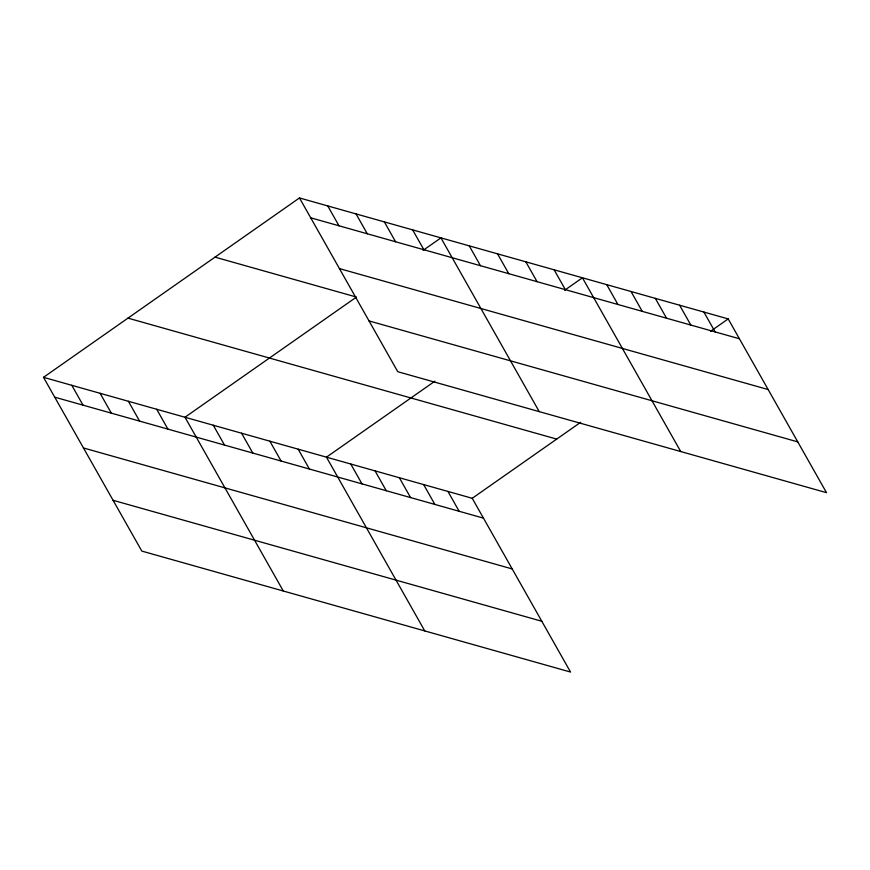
<?xml version="1.0" encoding="UTF-8"?>
<svg xmlns="http://www.w3.org/2000/svg" width="870" height="870" viewBox="0 0 870 870"><rect width="100%" height="100%" fill="white"/><g stroke="black" fill="none" stroke-linecap="round" stroke-linejoin="round"><path stroke-width="1.3" d="M43.5 377.33L472.236 498.292L570.535 672.053L141.81 551.08L43.5 377.33L299.465 197.947L728.19 318.92L826.5 492.67L397.764 371.707L299.465 197.947M423.157 250.332L440.938 237.869L539.248 411.63M434.859 381.201L326.467 457.163L424.767 630.924M564.641 290.254L582.421 277.791L680.731 451.541M472.236 498.292L580.627 422.331M710.409 331.383L728.19 318.92M310.688 217.804L739.424 338.767M339.43 268.591L768.156 389.553M214.999 257.139L356.472 297.062L184.984 417.241L283.294 591.002M369.032 320.921L797.768 441.884M127.966 318.126L556.702 439.1M54.734 397.177L483.459 518.139M83.466 447.963L512.202 568.936M113.067 500.293L541.803 621.256M703.895 312.058L715.129 331.916M679.6 305.207L690.834 325.065M655.306 298.356L666.54 318.202M631.011 291.493L642.245 311.351M606.716 284.642L617.95 304.5M554.125 269.809L565.359 289.656M525.828 261.816L537.062 281.673M497.531 253.833L508.765 273.691M469.234 245.851L480.468 265.709M412.641 229.887L423.875 249.733M384.355 221.904L395.578 241.751M356.058 213.922L367.281 233.769M327.762 205.929L338.985 225.787M447.941 491.441L459.164 511.288M423.646 484.579L434.869 504.437M399.352 477.728L410.575 497.575M375.057 470.877L386.28 490.723M350.762 464.014L361.985 483.872M298.171 449.181L309.394 469.028M269.874 441.199L281.097 461.046M241.577 433.216L252.811 453.063M213.28 425.223L224.514 445.081M156.687 409.259L167.921 429.117M128.39 401.277L139.624 421.134M100.093 393.294L111.327 413.141M71.797 385.312L83.031 405.159"/></g></svg>
